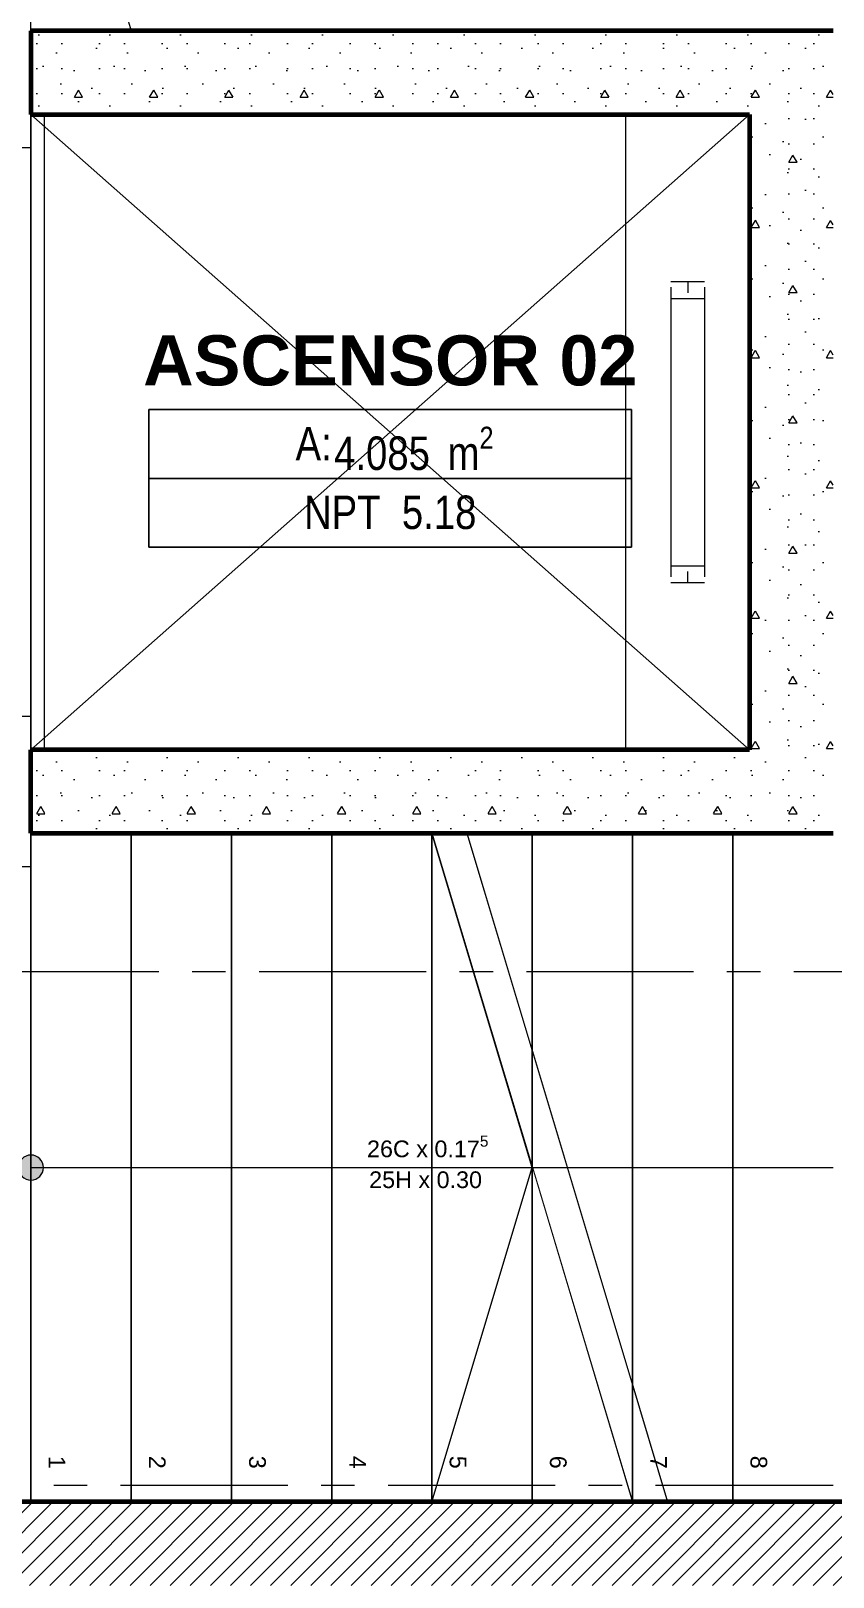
# Model space of a CAD drawing. Header units: inches. Extents: x -19 to 5698, y -728 to 92.
# Drawn here: x 139.17 to 141.57, y 20.125 to 24.75 of the extents above; entities that cross this region are included whole.
import ezdxf

# ---------------------------------------------------------------- set-up
doc = ezdxf.new("R2010")
doc.units = ezdxf.units.IN
doc.header["$MEASUREMENT"] = 0
doc.set_wipeout_variables(frame=1)
for name, pattern in [('ACAD_ISO04W100', [30, 24, -3, 0, -3]), ('HIDDEN', [0.375, 0.25, -0.125]), ('Punto & Raya', [0.65, 0.5, -0.075, 0, -0.075]), ('Wipeout_Contour', [1, 0, -1])]:
    doc.linetypes.add(name, pattern=pattern)
doc.layers.add('00 conduct tomacorr', color=120, linetype='HIDDEN', lineweight=30)
for name, color, linetype in [('02 _ ARQ _ ALB _ Ejes Generales', 251, 'Continuous'), ('02 _ ARQ _ ZON _ Espacio.3D', 7, 'Continuous'), ('08 _ STR _ EXT _ 07 Losa Aligerada', 7, 'Continuous'), ('08 _ STR _ EXT _ 11 Escaleras', 7, 'Continuous'), ('08 _ STR _ EXT _ 12 Ascensor', 7, 'Continuous'), ('Dibujo 2D - General', 7, 'Continuous'), ('Estructura - 04 MURO', 7, 'Continuous'), ('Interior - Mobiliario', 7, 'Continuous'), ('Marcador - Secciones', 7, 'Continuous')]:
    doc.layers.add(name, color=color, linetype=linetype)
doc.styles.add('Estilo_Generado_3', font='arial.ttf')
doc.styles.add('Estilo_Generado_8', font='arialbd.ttf')
doc.styles.add('Estilo_Generado_9', font='ARIALN.TTF')
pattern_1 = [(0, (92.5, 6e-09), (0, 0.3897114), [0.024375, -0.200625]), (0, (92.6125, 0.19486), (0, 0.3897114), [0.024375, -0.200625]), (60, (92.5, 6e-09), (-0.3375, 0.1948557), [0.024375, -0.200625]), (60, (92.725, 6e-09), (-0.3375, 0.1948557), [0.024375, -0.200625]), (120, (92.5244, 6e-09), (0.3375, 0.1948557), [0.024375, -0.200625]), (120, (92.7494, 6e-09), (0.3375, 0.1948557), [0.024375, -0.200625]), (0, (92.500015, 0.0375), (0, 0.075), [0, -0.075, 0, -0.1125]), (45, (92.537515, 0.0375), (-0.05303301, 0.05303301), [0, -0.05625, 0, -0.09375])]

msp = doc.modelspace()

# ---------------------------------------------------------------- hatches: boundary and pattern name
at = {"layer": '08 _ STR _ EXT _ 12 Ascensor', "linetype": 'Continuous', "lineweight": 9}
h = msp.add_hatch(dxfattribs=at)
h.set_pattern_fill('HORMIGÓN_EN_MASA_0002', color=250, style=0, pattern_type=2)
h.set_pattern_definition(pattern_1)
h.paths.add_polyline_path([(141.32, 24.75), (139.17, 24.75), (139.17, 24.5), (141.32, 24.5)])
h = msp.add_hatch(dxfattribs=at)
h.set_pattern_fill('HORMIGÓN_EN_MASA_0002', color=250, style=0, pattern_type=2)
h.set_pattern_definition(pattern_1)
h.paths.add_polyline_path([(141.32, 24.5), (141.57, 24.75), (141.32, 24.75)])
h = msp.add_hatch(dxfattribs=at)
h.set_pattern_fill('HORMIGÓN_EN_MASA_0002', color=250, style=0, pattern_type=2)
h.set_pattern_definition(pattern_1)
h.paths.add_polyline_path([(141.32, 24.5), (141.57, 24.5), (141.57, 24.75)])
h = msp.add_hatch(dxfattribs=at)
h.set_pattern_fill('HORMIGÓN_EN_MASA_0002', color=250, style=0, pattern_type=2)
h.set_pattern_definition(pattern_1)
h.paths.add_polyline_path([(141.32, 24.5), (141.32, 22.6), (141.57, 22.6), (141.57, 24.5)])

# ---------------------------------------------------------------- linework, layer by layer
at = {"layer": '02 _ ARQ _ ZON _ Espacio.3D', "color": 251, "linetype": 'Continuous', "lineweight": 13}
for p, q in [((140.9671, 23.6174), (139.523, 23.6174)), ((139.523, 23.6174), (139.523, 23.2057)), ((139.523, 23.6174), (140.9671, 23.6174)), ((139.523, 23.4116), (139.523, 23.6174)), ((140.9671, 23.2057), (140.9671, 23.6174)), ((140.9671, 23.6174), (140.9671, 23.4116)), ((140.9671, 23.4116), (139.523, 23.4116)), ((139.523, 23.4116), (140.9671, 23.4116)), ((139.523, 23.2057), (139.523, 23.4116)), ((140.9671, 23.4116), (140.9671, 23.2057)), ((139.523, 23.2057), (140.9671, 23.2057)), ((140.9671, 23.2057), (139.523, 23.2057))]:
    msp.add_line(p, q, dxfattribs=at)
at = {"layer": '02 _ ARQ _ ZON _ Espacio.3D', "color": 254, "linetype": 'Continuous', "lineweight": 0, "flags": 128}
msp.add_lwpolyline([(138.17, 19.05), (138.17, 20.35), (139.17, 20.35), (139.17, 22.25), (138.67, 22.25), (138.67, 22.7), (139.17, 22.7), (139.17, 24.4), (138.67, 24.4), (138.67, 24.85), (139.17, 24.85), (139.17, 26.75), (143.57, 26.75), (143.57, 27), (143.92, 27), (143.92, 29.7)], dxfattribs=at)
at = {"layer": '02 _ ARQ _ ZON _ Espacio.3D', "color": 255, "linetype": 'Continuous', "lineweight": 0, "flags": 128}
msp.add_lwpolyline([(139.17, 22.6), (141.32, 22.6), (141.32, 24.5), (139.17, 24.5)], close=True, dxfattribs=at)
at = {"layer": '08 _ STR _ EXT _ 07 Losa Aligerada', "color": 7, "linetype": 'Continuous', "lineweight": 18, "flags": 128}
msp.add_lwpolyline([(129.57, 3.3753), (137.07, 3.3753), (137.07, 6.05), (144.82, 6.05), (144.82, 14.9999), (144.07, 14.9999), (144.07, 15.1499), (144.07, 15.7999), (144.07, 18.1001), (144.07, 18.1001), (144.07, 20.35), (139.17, 20.35), (139.17, 22.35), (139.17, 22.6), (139.17, 24.5), (139.17, 24.75), (139.17, 26.75), (144.07, 26.75), (144.07, 29.7)], dxfattribs=at)
at = {"layer": '08 _ STR _ EXT _ 11 Escaleras', "color": 167, "linetype": 'Continuous', "lineweight": 18}
msp.add_line((139.17, 25.75), (139.47, 24.75), dxfattribs=at)
at = {"layer": '08 _ STR _ EXT _ 12 Ascensor', "color": 7, "linetype": 'Continuous', "lineweight": 80, "flags": 128}
for points in [[(141.32, 24.75), (139.17, 24.75)], [(139.17, 24.75), (139.17, 24.5)], [(141.57, 24.75), (141.32, 24.75)], [(139.17, 24.5), (141.32, 24.5)], [(141.32, 24.5), (141.32, 22.6)], [(141.32, 22.6), (139.17, 22.6)]]:
    msp.add_lwpolyline(points, dxfattribs=at)
at = {"layer": 'Dibujo 2D - General', "color": 250, "linetype": 'Continuous', "lineweight": 9}
for p, q in [((139.17, 22.6), (141.32, 24.5)), ((141.32, 22.6), (139.17, 24.5))]:
    msp.add_line(p, q, dxfattribs=at)
at = {"layer": 'Interior - Mobiliario', "color": 162, "linetype": 'Continuous', "lineweight": 20}
for p, q in [((141.085, 24), (141.185, 24)), ((141.085, 23.9833), (141.085, 23.1167)), ((141.135, 24), (141.135, 23.9667)), ((141.185, 23.9833), (141.185, 23.1167)), ((141.085, 23.95), (141.185, 23.95)), ((141.085, 23.15), (141.185, 23.15)), ((141.135, 23.1), (141.135, 23.1333)), ((141.085, 23.1), (141.185, 23.1))]:
    msp.add_line(p, q, dxfattribs=at)
at = {"layer": 'Interior - Mobiliario', "color": 162, "linetype": 'Continuous', "lineweight": 20, "flags": 128}
msp.add_lwpolyline([(139.21, 24.499), (139.21, 22.601), (140.95, 22.601), (140.95, 24.499)], close=True, dxfattribs=at)

# ---------------------------------------------------------------- texts
at = {"layer": '02 _ ARQ _ ZON _ Espacio.3D', "color": 251, "lineweight": 25, "attachment_point": 2}
for s, insert, char_height, style in [('\\A1;{\\pqc;\\pt0;\\fArial|b1|i0|c0|p34;ASCENSOR 02}', (140.245, 23.8395), 0.15, 'Estilo_Generado_8'), ('\\A1;{\\pqc;\\pt0;\\fArial Narrow|b0|i0|c0|p34;A: }', (140.0159, 23.5656), 0.1, 'Estilo_Generado_9'), ('\\A1;{\\pqc;\\pt0,0.3;\\fArial Narrow|b0|i0|c0|p34;4.085\\fArial Narrow|b0|i0|c0|p34;\\A1{\\H.66x;\\S^  ;}\\fArial Narrow|b0|i0|c0|p34; m\\fArial Narrow|b0|i0|c0|p34;\\A1{\\H.66x;\\S2^  ;}}', (140.3156, 23.566), 0.1, 'Estilo_Generado_9'), ('\\A1;{\\pqc;\\pt0;\\fArial Narrow|b0|i0|c0|p34;NPT  5.18}', (140.245, 23.3601), 0.1, 'Estilo_Generado_9')]:
    msp.add_mtext(s, dxfattribs=dict(at, insert=insert, char_height=char_height, style=style))

# ---------------------------------------------------------------- next in the draw order: wipeouts: each hides what was drawn before it
at = {"color": 254, "linetype": 'Wipeout_Contour', "lineweight": 0, "ltscale": 3410.443339}
msp.add_wipeout([(139.8744, 22.35), (140.4744, 20.35), (141.57, 20.35), (141.57, 22.35)], dxfattribs=at).dxf.layer = '08 _ STR _ EXT _ 11 Escaleras'

# ---------------------------------------------------------------- next in the draw order: linework, layer by layer
at = {"layer": '08 _ STR _ EXT _ 11 Escaleras', "color": 161, "linetype": 'Continuous', "lineweight": 13}
for p, q in [((141.57, 22.35), (139.8744, 22.35)), ((140.4744, 20.35), (141.57, 20.35))]:
    msp.add_line(p, q, dxfattribs=at)

# ---------------------------------------------------------------- next in the draw order: wipeouts: each hides what was drawn before it
at = {"color": 254, "linetype": 'Wipeout_Contour', "lineweight": 0, "ltscale": 2555.067711}
msp.add_wipeout([(140.07, 22.35), (139.8744, 22.35), (140.07, 21.698)], dxfattribs=at).dxf.layer = '08 _ STR _ EXT _ 11 Escaleras'

# ---------------------------------------------------------------- next in the draw order: linework, layer by layer
at = {"layer": '08 _ STR _ EXT _ 11 Escaleras', "color": 167, "linetype": 'Continuous', "lineweight": 18}
for p, q in [((140.07, 22.35), (139.8744, 22.35)), ((140.07, 21.698), (140.07, 22.35))]:
    msp.add_line(p, q, dxfattribs=at)

# ---------------------------------------------------------------- next in the draw order: wipeouts: each hides what was drawn before it
at = {"color": 254, "linetype": 'Wipeout_Contour', "lineweight": 0, "ltscale": 3408.245928}
msp.add_wipeout([(140.37, 22.35), (140.07, 22.35), (140.07, 21.698), (140.37, 20.698)], dxfattribs=at).dxf.layer = '08 _ STR _ EXT _ 11 Escaleras'

# ---------------------------------------------------------------- next in the draw order: hatches: boundary and pattern name
at = {"layer": '08 _ STR _ EXT _ 11 Escaleras', "linetype": 'Continuous', "lineweight": 13}
msp.add_hatch(color=161, dxfattribs=at).paths.add_polyline_path([(140.1744, 21.3125, 1), (140.1744, 21.3875, 1)])

# ---------------------------------------------------------------- next in the draw order: linework, layer by layer
at = {"layer": '08 _ STR _ EXT _ 11 Escaleras', "color": 167, "linetype": 'Continuous', "lineweight": 18}
for p, q in [((140.07, 22.35), (140.07, 21.698)), ((140.37, 22.35), (140.07, 22.35)), ((140.37, 20.698), (140.37, 22.35))]:
    msp.add_line(p, q, dxfattribs=at)
at = {"layer": '08 _ STR _ EXT _ 11 Escaleras', "color": 167, "linetype": 'Continuous', "lineweight": 18, "flags": 128}
msp.add_lwpolyline([(140.1744, 21.3125, 1), (140.1744, 21.3875, 1)], format="xyb", close=True, dxfattribs=at)

# ---------------------------------------------------------------- next in the draw order: wipeouts: each hides what was drawn before it
at = {"color": 254, "linetype": 'Wipeout_Contour', "lineweight": 0, "ltscale": 4261.817961}
msp.add_wipeout([(140.37, 22.35), (140.37, 20.698), (140.4744, 20.35), (140.67, 20.35), (140.67, 22.35)], dxfattribs=at).dxf.layer = '08 _ STR _ EXT _ 11 Escaleras'

# ---------------------------------------------------------------- next in the draw order: linework, layer by layer
at = {"layer": '08 _ STR _ EXT _ 11 Escaleras', "color": 167, "linetype": 'Continuous', "lineweight": 18}
for p, q in [((139.8744, 22.35), (140.4744, 20.35)), ((140.37, 22.35), (140.37, 20.698)), ((140.67, 22.35), (140.37, 22.35)), ((140.67, 20.35), (140.67, 22.35)), ((140.4744, 20.35), (140.67, 20.35))]:
    msp.add_line(p, q, dxfattribs=at)

# ---------------------------------------------------------------- next in the draw order: wipeouts: each hides what was drawn before it
at = {"color": 254, "linetype": 'Wipeout_Contour', "lineweight": 0, "ltscale": 3410.588354}
msp.add_wipeout([(140.67, 20.35), (140.97, 20.35), (140.97, 22.35), (140.67, 22.35)], dxfattribs=at).dxf.layer = '08 _ STR _ EXT _ 11 Escaleras'

# ---------------------------------------------------------------- next in the draw order: linework, layer by layer
at = {"layer": '08 _ STR _ EXT _ 11 Escaleras', "color": 167, "linetype": 'Continuous', "lineweight": 18}
for p, q in [((140.67, 22.35), (140.67, 20.35)), ((140.97, 22.35), (140.67, 22.35)), ((140.97, 20.35), (140.97, 22.35)), ((140.67, 20.35), (140.97, 20.35))]:
    msp.add_line(p, q, dxfattribs=at)

# ---------------------------------------------------------------- next in the draw order: wipeouts: each hides what was drawn before it
at = {"color": 254, "linetype": 'Wipeout_Contour', "lineweight": 0, "ltscale": 3411.787977}
msp.add_wipeout([(140.97, 20.35), (141.27, 20.35), (141.27, 22.35), (140.97, 22.35)], dxfattribs=at).dxf.layer = '08 _ STR _ EXT _ 11 Escaleras'

# ---------------------------------------------------------------- next in the draw order: linework, layer by layer
at = {"layer": '08 _ STR _ EXT _ 11 Escaleras', "color": 167, "linetype": 'Continuous', "lineweight": 18}
for p, q in [((140.97, 22.35), (140.97, 20.35)), ((141.27, 22.35), (140.97, 22.35)), ((141.27, 20.35), (141.27, 22.35)), ((140.97, 20.35), (141.27, 20.35))]:
    msp.add_line(p, q, dxfattribs=at)

# ---------------------------------------------------------------- next in the draw order: wipeouts: each hides what was drawn before it
at = {"color": 254, "linetype": 'Wipeout_Contour', "lineweight": 0, "ltscale": 3412.9876}
msp.add_wipeout([(141.27, 22.35), (141.27, 20.35), (141.57, 20.35), (141.57, 22.35)], dxfattribs=at).dxf.layer = '08 _ STR _ EXT _ 11 Escaleras'

# ---------------------------------------------------------------- next in the draw order: linework, layer by layer
at = {"layer": '08 _ STR _ EXT _ 11 Escaleras', "color": 167, "linetype": 'Continuous', "lineweight": 18}
for p, q in [((141.27, 22.35), (141.27, 20.35)), ((141.57, 22.35), (141.27, 22.35)), ((140.1744, 21.35), (141.57, 21.35)), ((141.27, 20.35), (141.57, 20.35))]:
    msp.add_line(p, q, dxfattribs=at)

# ---------------------------------------------------------------- next in the draw order: wipeouts: each hides what was drawn before it
at = {"color": 254, "linetype": 'Wipeout_Contour', "lineweight": 0, "ltscale": 3407.432195}
msp.add_wipeout([(139.22, 20.35), (140.97, 20.35), (140.37, 22.35), (139.22, 22.35)], dxfattribs=at).dxf.layer = '08 _ STR _ EXT _ 11 Escaleras'

# ---------------------------------------------------------------- next in the draw order: linework, layer by layer
at = {"layer": '08 _ STR _ EXT _ 11 Escaleras', "color": 161, "linetype": 'Continuous', "lineweight": 13}
for p, q in [((140.37, 22.35), (139.22, 22.35)), ((139.22, 22.35), (139.22, 20.35)), ((139.22, 20.35), (140.97, 20.35))]:
    msp.add_line(p, q, dxfattribs=at)

# ---------------------------------------------------------------- next in the draw order: wipeouts: each hides what was drawn before it
at = {"color": 254, "linetype": 'Wipeout_Contour', "lineweight": 0, "ltscale": 3404.590243}
msp.add_wipeout([(139.47, 22.35), (139.17, 22.35), (139.17, 20.35), (139.47, 20.35)], dxfattribs=at).dxf.layer = '08 _ STR _ EXT _ 11 Escaleras'

# ---------------------------------------------------------------- next in the draw order: hatches: boundary and pattern name
at = {"layer": '08 _ STR _ EXT _ 11 Escaleras', "linetype": 'Continuous', "lineweight": 13}
msp.add_hatch(color=161, dxfattribs=at).paths.add_polyline_path([(139.17, 21.3125, 1), (139.17, 21.3875, 1)])

# ---------------------------------------------------------------- next in the draw order: linework, layer by layer
at = {"layer": '08 _ STR _ EXT _ 11 Escaleras', "color": 167, "linetype": 'Continuous', "lineweight": 18}
for p, q in [((139.17, 22.35), (139.17, 20.35)), ((139.47, 22.35), (139.17, 22.35)), ((139.47, 20.35), (139.47, 22.35)), ((139.17, 20.35), (139.47, 20.35))]:
    msp.add_line(p, q, dxfattribs=at)
at = {"layer": '08 _ STR _ EXT _ 11 Escaleras', "color": 167, "linetype": 'Continuous', "lineweight": 18, "flags": 128}
msp.add_lwpolyline([(139.17, 21.3125, 1), (139.17, 21.3875, 1)], format="xyb", close=True, dxfattribs=at)
at = {"layer": '08 _ STR _ EXT _ 12 Ascensor', "color": 7, "linetype": 'Continuous', "lineweight": 80, "flags": 128}
msp.add_lwpolyline([(139.17, 22.35), (139.17, 22.6)], dxfattribs=at)

# ---------------------------------------------------------------- next in the draw order: texts
at = {"layer": '08 _ STR _ EXT _ 11 Escaleras', "color": 161, "lineweight": 13, "insert": (139.2479, 20.4879), "char_height": 0.05, "attachment_point": 4, "rotation": 270, "style": 'Estilo_Generado_3'}
msp.add_mtext('\\A1;{\\pql;\\fArial|b0|i0|c0|p34;1}', dxfattribs=at)

# ---------------------------------------------------------------- next in the draw order: wipeouts: each hides what was drawn before it
at = {"color": 254, "linetype": 'Wipeout_Contour', "lineweight": 0, "ltscale": 3405.789865}
msp.add_wipeout([(139.77, 22.35), (139.47, 22.35), (139.47, 20.35), (139.77, 20.35)], dxfattribs=at).dxf.layer = '08 _ STR _ EXT _ 11 Escaleras'

# ---------------------------------------------------------------- next in the draw order: linework, layer by layer
at = {"layer": '08 _ STR _ EXT _ 11 Escaleras', "color": 167, "linetype": 'Continuous', "lineweight": 18}
for p, q in [((139.47, 22.35), (139.47, 20.35)), ((139.77, 22.35), (139.47, 22.35)), ((139.77, 20.35), (139.77, 22.35)), ((139.17, 21.35), (139.47, 21.35)), ((139.47, 20.35), (139.77, 20.35))]:
    msp.add_line(p, q, dxfattribs=at)

# ---------------------------------------------------------------- next in the draw order: texts
at = {"layer": '08 _ STR _ EXT _ 11 Escaleras', "color": 161, "lineweight": 13, "insert": (139.5479, 20.4879), "char_height": 0.05, "attachment_point": 4, "rotation": 270, "style": 'Estilo_Generado_3'}
msp.add_mtext('\\A1;{\\pql;\\fArial|b0|i0|c0|p34;2}', dxfattribs=at)

# ---------------------------------------------------------------- next in the draw order: wipeouts: each hides what was drawn before it
at = {"color": 254, "linetype": 'Wipeout_Contour', "lineweight": 0, "ltscale": 3406.989487}
msp.add_wipeout([(140.07, 22.35), (139.77, 22.35), (139.77, 20.35), (140.07, 20.35)], dxfattribs=at).dxf.layer = '08 _ STR _ EXT _ 11 Escaleras'

# ---------------------------------------------------------------- next in the draw order: linework, layer by layer
at = {"layer": '08 _ STR _ EXT _ 11 Escaleras', "color": 167, "linetype": 'Continuous', "lineweight": 18}
for p, q in [((139.77, 22.35), (139.77, 20.35)), ((140.07, 22.35), (139.77, 22.35)), ((140.07, 20.35), (140.07, 22.35)), ((139.77, 20.35), (140.07, 20.35))]:
    msp.add_line(p, q, dxfattribs=at)

# ---------------------------------------------------------------- next in the draw order: texts
at = {"layer": '08 _ STR _ EXT _ 11 Escaleras', "color": 161, "lineweight": 13, "insert": (139.8475, 20.4879), "char_height": 0.05, "attachment_point": 4, "rotation": 270, "style": 'Estilo_Generado_3'}
msp.add_mtext('\\A1;{\\pql;\\fArial|b0|i0|c0|p34;3}', dxfattribs=at)

# ---------------------------------------------------------------- next in the draw order: wipeouts: each hides what was drawn before it
at = {"color": 254, "linetype": 'Wipeout_Contour', "lineweight": 0, "ltscale": 3408.189109}
msp.add_wipeout([(140.07, 22.35), (140.07, 20.35), (140.37, 20.35), (140.37, 22.35)], dxfattribs=at).dxf.layer = '08 _ STR _ EXT _ 11 Escaleras'

# ---------------------------------------------------------------- next in the draw order: linework, layer by layer
at = {"layer": '08 _ STR _ EXT _ 11 Escaleras', "color": 167, "linetype": 'Continuous', "lineweight": 18}
for p, q in [((140.07, 22.35), (140.07, 20.35)), ((140.37, 22.35), (140.07, 22.35)), ((140.37, 20.35), (140.37, 22.35)), ((140.07, 20.35), (140.37, 20.35))]:
    msp.add_line(p, q, dxfattribs=at)

# ---------------------------------------------------------------- next in the draw order: texts
at = {"layer": '08 _ STR _ EXT _ 11 Escaleras', "color": 161, "lineweight": 13, "insert": (140.1479, 20.4879), "char_height": 0.05, "attachment_point": 4, "rotation": 270, "style": 'Estilo_Generado_3'}
msp.add_mtext('\\A1;{\\pql;\\fArial|b0|i0|c0|p34;4}', dxfattribs=at)

# ---------------------------------------------------------------- next in the draw order: wipeouts: each hides what was drawn before it
at = {"color": 254, "linetype": 'Wipeout_Contour', "lineweight": 0, "ltscale": 3409.350441}
msp.add_wipeout([(140.67, 21.35), (140.37, 22.35), (140.37, 20.35), (140.67, 20.35)], dxfattribs=at).dxf.layer = '08 _ STR _ EXT _ 11 Escaleras'

# ---------------------------------------------------------------- next in the draw order: linework, layer by layer
at = {"layer": '08 _ STR _ EXT _ 11 Escaleras', "color": 167, "linetype": 'Continuous', "lineweight": 18}
for p, q in [((140.37, 22.35), (140.37, 20.35)), ((140.67, 20.35), (140.67, 21.35)), ((140.37, 20.35), (140.67, 20.35))]:
    msp.add_line(p, q, dxfattribs=at)

# ---------------------------------------------------------------- next in the draw order: texts
at = {"layer": '08 _ STR _ EXT _ 11 Escaleras', "color": 161, "lineweight": 13, "char_height": 0.05, "style": 'Estilo_Generado_3'}
for s, insert, attachment_point in [('\\A1;{\\pqc;\\pt0,3.55;\\fArial|b0|i0|c0|p34;26C x \\fArial|b0|i0|c0|p34;0.17\\fArial|b0|i0|c0|p34;\\A1{\\H.66x;\\S5^  ;}\\fArial|b0|i0|c0|p34;\\fArial|b0|i0|c0|p34;\\fArial|b0|i0|c0|p34;\\fArial|b0|i0|c0|p34;\\A1{\\H.66x;\\S^  ;}\\fArial|b0|i0|c0|p34;\\fArial|b0|i0|c0|p34;\\fArial|b0|i0|c0|p34;\\fArial|b0|i0|c0|p34;\\A1{\\H.66x;\\S^  ;}\\fArial|b0|i0|c0|p34;}', (140.37, 21.3663), 8), ('\\A1;{\\pqc;\\pt0,3.55;\\fArial|b0|i0|c0|p34;25H x \\fArial|b0|i0|c0|p34;0.30\\fArial|b0|i0|c0|p34;\\A1{\\H.66x;\\S^  ;}\\fArial|b0|i0|c0|p34;\\fArial|b0|i0|c0|p34;\\fArial|b0|i0|c0|p34;\\fArial|b0|i0|c0|p34;\\A1{\\H.66x;\\S^  ;}\\fArial|b0|i0|c0|p34;\\fArial|b0|i0|c0|p34;\\fArial|b0|i0|c0|p34;\\fArial|b0|i0|c0|p34;\\A1{\\H.66x;\\S^  ;}\\fArial|b0|i0|c0|p34;}', (140.37, 21.3386), 2)]:
    msp.add_mtext(s, dxfattribs=dict(at, insert=insert, attachment_point=attachment_point))
at = {"layer": '08 _ STR _ EXT _ 11 Escaleras', "color": 161, "lineweight": 13, "insert": (140.4475, 20.4879), "char_height": 0.05, "attachment_point": 4, "rotation": 270, "style": 'Estilo_Generado_3'}
msp.add_mtext('\\A1;{\\pql;\\fArial|b0|i0|c0|p34;5}', dxfattribs=at)

# ---------------------------------------------------------------- next in the draw order: wipeouts: each hides what was drawn before it
at = {"color": 254, "linetype": 'Wipeout_Contour', "lineweight": 0, "ltscale": 2556.867094}
msp.add_wipeout([(140.67, 22.35), (140.4744, 22.35), (140.67, 21.698)], dxfattribs=at).dxf.layer = '08 _ STR _ EXT _ 11 Escaleras'

# ---------------------------------------------------------------- next in the draw order: linework, layer by layer
at = {"layer": '08 _ STR _ EXT _ 11 Escaleras', "color": 161, "linetype": 'ACAD_ISO04W100', "lineweight": 13}
for p, q in [((140.67, 22.35), (140.4744, 22.35)), ((140.67, 21.698), (140.67, 22.35))]:
    msp.add_line(p, q, dxfattribs=at)

# ---------------------------------------------------------------- next in the draw order: wipeouts: each hides what was drawn before it
at = {"color": 254, "linetype": 'Wipeout_Contour', "lineweight": 0, "ltscale": 2558.228008}
msp.add_wipeout([(140.67, 20.35), (140.97, 20.35), (140.67, 21.35)], dxfattribs=at).dxf.layer = '08 _ STR _ EXT _ 11 Escaleras'

# ---------------------------------------------------------------- next in the draw order: linework, layer by layer
at = {"layer": '08 _ STR _ EXT _ 11 Escaleras', "color": 167, "linetype": 'Continuous', "lineweight": 18}
for p, q in [((140.67, 21.35), (140.67, 20.35)), ((140.67, 20.35), (140.97, 20.35))]:
    msp.add_line(p, q, dxfattribs=at)

# ---------------------------------------------------------------- next in the draw order: texts
at = {"layer": '08 _ STR _ EXT _ 11 Escaleras', "color": 161, "lineweight": 13, "insert": (140.7475, 20.4879), "char_height": 0.05, "attachment_point": 4, "rotation": 270, "style": 'Estilo_Generado_3'}
msp.add_mtext('\\A1;{\\pql;\\fArial|b0|i0|c0|p34;6}', dxfattribs=at)

# ---------------------------------------------------------------- next in the draw order: wipeouts: each hides what was drawn before it
at = {"color": 254, "linetype": 'Wipeout_Contour', "lineweight": 0, "ltscale": 3410.645132}
msp.add_wipeout([(140.67, 22.35), (140.67, 21.698), (140.97, 20.698), (140.97, 22.35)], dxfattribs=at).dxf.layer = '08 _ STR _ EXT _ 11 Escaleras'

# ---------------------------------------------------------------- next in the draw order: linework, layer by layer
at = {"layer": '08 _ STR _ EXT _ 11 Escaleras', "color": 167, "linetype": 'Continuous', "lineweight": 18}
for p, q in [((140.67, 21.35), (140.37, 22.35)), ((139.47, 21.35), (140.67, 21.35)), ((140.37, 20.35), (140.67, 21.35))]:
    msp.add_line(p, q, dxfattribs=at)
at = {"layer": '08 _ STR _ EXT _ 11 Escaleras', "color": 161, "linetype": 'ACAD_ISO04W100', "lineweight": 13}
for p, q in [((140.67, 22.35), (140.67, 21.698)), ((140.97, 22.35), (140.67, 22.35)), ((140.97, 20.698), (140.97, 22.35))]:
    msp.add_line(p, q, dxfattribs=at)

# ---------------------------------------------------------------- next in the draw order: wipeouts: each hides what was drawn before it
at = {"color": 254, "linetype": 'Wipeout_Contour', "lineweight": 0, "ltscale": 4264.817035}
msp.add_wipeout([(140.97, 22.35), (140.97, 20.698), (141.0744, 20.35), (141.27, 20.35), (141.27, 22.35)], dxfattribs=at).dxf.layer = '08 _ STR _ EXT _ 11 Escaleras'

# ---------------------------------------------------------------- next in the draw order: linework, layer by layer
at = {"layer": '08 _ STR _ EXT _ 11 Escaleras', "color": 167, "linetype": 'Continuous', "lineweight": 18}
msp.add_line((140.37, 22.35), (140.97, 20.35), dxfattribs=at)
at = {"layer": '08 _ STR _ EXT _ 11 Escaleras', "color": 161, "linetype": 'ACAD_ISO04W100', "lineweight": 13}
for p, q in [((140.4744, 22.35), (141.0744, 20.35)), ((140.97, 22.35), (140.97, 20.698)), ((141.27, 22.35), (140.97, 22.35)), ((141.27, 20.35), (141.27, 22.35)), ((141.0744, 20.35), (141.27, 20.35))]:
    msp.add_line(p, q, dxfattribs=at)

# ---------------------------------------------------------------- next in the draw order: texts
at = {"layer": '08 _ STR _ EXT _ 11 Escaleras', "color": 161, "lineweight": 13, "insert": (141.0479, 20.4879), "char_height": 0.05, "attachment_point": 4, "rotation": 270, "style": 'Estilo_Generado_3'}
msp.add_mtext('\\A1;{\\pql;\\fArial|b0|i0|c0|p34;7}', dxfattribs=at)

# ---------------------------------------------------------------- next in the draw order: wipeouts: each hides what was drawn before it
at = {"color": 254, "linetype": 'Wipeout_Contour', "lineweight": 0, "ltscale": 3412.9876}
msp.add_wipeout([(141.27, 20.35), (141.57, 20.35), (141.57, 22.35), (141.27, 22.35)], dxfattribs=at).dxf.layer = '08 _ STR _ EXT _ 11 Escaleras'

# ---------------------------------------------------------------- next in the draw order: hatches: boundary and pattern name
at = {"layer": '08 _ STR _ EXT _ 12 Ascensor', "linetype": 'Continuous', "lineweight": 9}
h = msp.add_hatch(dxfattribs=at)
h.set_pattern_fill('HORMIGÓN_EN_MASA_0002', color=250, style=0, pattern_type=2)
h.set_pattern_definition(pattern_1)
h.paths.add_polyline_path([(141.32, 22.6), (139.17, 22.6), (139.17, 22.35), (141.32, 22.35)])
h = msp.add_hatch(dxfattribs=at)
h.set_pattern_fill('HORMIGÓN_EN_MASA_0002', color=250, style=0, pattern_type=2)
h.set_pattern_definition(pattern_1)
h.paths.add_polyline_path([(141.32, 22.6), (141.57, 22.35), (141.57, 22.6)])
h = msp.add_hatch(dxfattribs=at)
h.set_pattern_fill('HORMIGÓN_EN_MASA_0002', color=250, style=0, pattern_type=2)
h.set_pattern_definition(pattern_1)
h.paths.add_polyline_path([(141.32, 22.35), (141.57, 22.35), (141.32, 22.6)])

# ---------------------------------------------------------------- next in the draw order: linework, layer by layer
at = {"layer": '02 _ ARQ _ ALB _ Ejes Generales', "color": 251, "linetype": 'Punto & Raya', "lineweight": 13, "true_color": 0x636466}
for p, q in [((136.2385, 20.4), (142.2385, 20.4)), ((141.07, 20.4), (147.07, 20.4))]:
    msp.add_line(p, q, dxfattribs=at)
at = {"layer": '08 _ STR _ EXT _ 11 Escaleras', "color": 161, "linetype": 'ACAD_ISO04W100', "lineweight": 13}
for p, q in [((141.27, 22.35), (141.27, 20.35)), ((141.57, 22.35), (141.27, 22.35)), ((140.7744, 21.35), (141.57, 21.35)), ((141.27, 20.35), (141.57, 20.35))]:
    msp.add_line(p, q, dxfattribs=at)
at = {"layer": '08 _ STR _ EXT _ 12 Ascensor', "color": 7, "linetype": 'Continuous', "lineweight": 80, "flags": 128}
msp.add_lwpolyline([(139.17, 22.35), (141.57, 22.35)], dxfattribs=at)
at = {"layer": 'Marcador - Secciones', "color": 251, "linetype": 'Punto & Raya', "lineweight": 13, "true_color": 0x636466}
msp.add_line((121.4526, 21.9367), (149.2072, 21.9367), dxfattribs=at)

# ---------------------------------------------------------------- next in the draw order: texts
at = {"layer": '08 _ STR _ EXT _ 11 Escaleras', "color": 161, "lineweight": 13, "insert": (141.3475, 20.4879), "char_height": 0.05, "attachment_point": 4, "rotation": 270, "style": 'Estilo_Generado_3'}
msp.add_mtext('\\A1;{\\pql;\\fArial|b0|i0|c0|p34;8}', dxfattribs=at)

# ---------------------------------------------------------------- next in the draw order: wipeouts: each hides what was drawn before it
at = {"color": 254, "linetype": 'Wipeout_Contour', "lineweight": 0, "ltscale": 3410.976089}
msp.add_wipeout([(138.32, 20.1), (143.57, 20.1), (143.57, 20.35), (138.32, 20.35)], dxfattribs=at).dxf.layer = 'Estructura - 04 MURO'

# ---------------------------------------------------------------- next in the draw order: hatches: boundary and pattern name
at = {"layer": 'Estructura - 04 MURO', "linetype": 'Continuous', "lineweight": 5}
h = msp.add_hatch(dxfattribs=at)
h.set_pattern_fill('LADRILLO_COMÚN_0002', color=250, style=0, pattern_type=2)
h.set_pattern_definition([(45, (92.500015, 6e-09), (-0.030052038, 0.030052038), [])])
h.paths.add_polyline_path([(138.32, 20.1), (143.57, 20.1), (143.57, 20.35), (138.32, 20.35)])

# ---------------------------------------------------------------- next in the draw order: linework, layer by layer
at = {"layer": '00 conduct tomacorr'}
msp.add_arc((144.0656, 22.4619), 7.5166, 122.25151, 202.01567, dxfattribs=at)
at = {"layer": 'Estructura - 04 MURO', "color": 7, "linetype": 'Continuous', "lineweight": 80, "flags": 128}
msp.add_lwpolyline([(143.57, 20.35), (138.17, 20.35)], dxfattribs=at)

doc.saveas('drawing.dxf')
